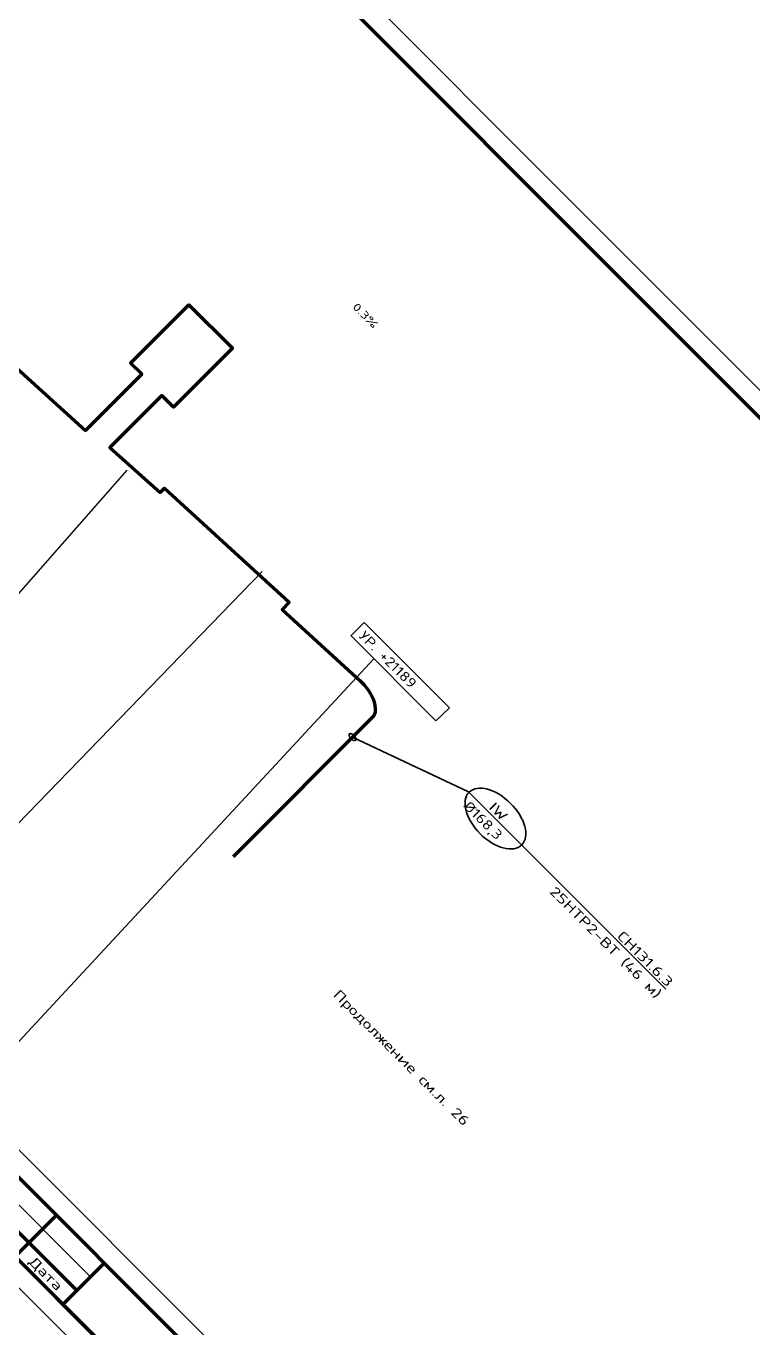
# Model space of a CAD drawing. Header units: millimetres. Extents: x -1501 to 8157, y -8271 to 1386.
# Drawn here: x 894.2 to 1001.7, y -1446.8 to -1254.2 of the extents above; entities that cross this region are included whole.
import ezdxf
from ezdxf import colors
from ezdxf.entities.mleader import LeaderData, LeaderLine
from ezdxf.enums import TextEntityAlignment as Align
from ezdxf.math import Vec2, Vec3

# ---------------------------------------------------------------- set-up
doc = ezdxf.new("R2010")
doc.units = ezdxf.units.MM
doc.header["$MEASUREMENT"] = 0
for name, color, linetype, lineweight in [('--TEXT--', 7, 'Continuous', 25), ('OFORMLENIE', 7, 'Continuous', 25), ('подложка', 253, 'Continuous', 13), ('СН', 1, 'Continuous', 50)]:
    doc.layers.add(name, color=color, linetype=linetype, lineweight=lineweight)
doc.layers.add('непечат', color=2, linetype='Continuous', plot=False)
doc.styles.add('GOST 2.304', font='CS_Gost2304.shx')
doc.styles.add('GOST_2.304', font='CS_Gost2304.shx', dxfattribs={"height": 2.5})
doc.styles.add('GOST_2.304_07', font='CS_Gost2304.shx', dxfattribs={"width": 0.7})
doc.styles.add('GOST_2.304_09', font='CS_Gost2304.shx', dxfattribs={"width": 0.9})
doc.styles.add('Style-CS_Gost2304', font='CS_Gost2304.shx')
doc.styles.add('TNR_30', font='times.ttf', dxfattribs={"height": 3})

# ---------------------------------------------------------------- blocks, each defined once
blk = doc.blocks.new('_DotSmall')
at = {"color": 0, "linetype": 'ByBlock', "const_width": 0.5}
blk.add_lwpolyline([(-0.0625, 0, 1), (0.0625, 0, 1)], format="xyb", close=True, dxfattribs=at)
blk = doc.blocks.new('*U21')
at = {"color": 0, "linetype": 'ByBlock', "lineweight": -2}
blk.add_lwpolyline([(420, 297), (0, 297), (0, 0), (420, 0)], close=True, dxfattribs=at)
at = {"color": 0, "linetype": 'ByBlock', "lineweight": 50}
blk.add_lwpolyline([(20, 292), (415, 292), (415, 5), (20, 5)], close=True, dxfattribs=at)
at = {"color": 0, "linetype": 'ByBlock', "lineweight": -2, "style": 'TNR_30'}
blk.add_attdef('ВЕРХНИЙ_НОМЕР_ЛИСТА', text='', height=3, dxfattribs=at).set_placement((410, 287), align=Align.MIDDLE_CENTER)
blk = doc.blocks.new('ST_2a_dyn')
at = {"color": 0, "linetype": 'ByBlock', "lineweight": 50, "extrusion": (0, 1, 0)}
for p, q in [((-185, 15), (0, 15)), ((-10, 8), (0, 8)), ((-185, 5), (-120, 5)), ((-185, 0), (0, 0))]:
    blk.add_line(p, q, dxfattribs=at)
at = {"color": 0, "linetype": 'ByBlock', "lineweight": 50, "extrusion": (1, 0, 0)}
for p, q in [((-185, 0), (-185, 15)), ((-178, 15), (-178, 0)), ((-168, 15), (-168, 0)), ((-145, 15), (-145, 0)), ((-130, 15), (-130, 0)), ((-120, 0), (-120, 15)), ((-10, 0), (-10, 15))]:
    blk.add_line(p, q, dxfattribs=at)
at = {"color": 0, "linetype": 'ByBlock', "lineweight": 50}
blk.add_line((0, 15), (0, 0), dxfattribs=at)
at = {"color": 0, "linetype": 'ByBlock', "lineweight": -2, "extrusion": (0, 1, 0)}
blk.add_line((-185, 10), (-120, 10), dxfattribs=at)
at = {"color": 0, "linetype": 'ByBlock', "lineweight": -2, "style": 'GOST_2.304'}
for s, p in [('Лист', (-5, 11.5)), ('Лист', (-173, 2.5)), ('Подп.', (-137.5, 2.5)), ('Дата', (-125, 2.5))]:
    blk.add_text(s, height=2.5, dxfattribs=at).set_placement(p, align=Align.MIDDLE_CENTER)
at = {"color": 0, "linetype": 'ByBlock', "lineweight": -2, "width": 0.9}
for s, style, p in [('Изм.', 'GOST_2.304', (-181.5, 2.5)), ('№ докум.', 'GOST_2.304_09', (-156.5, 2.5))]:
    blk.add_text(s, height=2.5, dxfattribs=dict(at, style=style)).set_placement(p, align=Align.MIDDLE_CENTER)
at = {"color": 0, "linetype": 'ByBlock', "lineweight": -2}
for tag, height, style, flags, p in [('ИЗМ_2', 2.5, 'GOST_2.304', 12, (-181.5, 12.5)), ('ЛИСТ_2', 2.5, 'GOST_2.304', 12, (-173, 12.5)), ('N_ДОК_2', 2.5, 'GOST_2.304_09', 12, (-156.5, 12.5)), ('ШИФР', 5, 'GOST_2.304', 4, (-65, 7.5)), ('ИЗМ_1', 2.5, 'GOST_2.304', 12, (-181.5, 7.5)), ('ЛИСТ_1', 2.5, 'GOST_2.304', 12, (-173, 7.5)), ('N_ДОК_1', 2.5, 'GOST_2.304_09', 12, (-156.5, 7.5)), ('LIST', 3.5, 'GOST_2.304', 4, (-5, 4))]:
    blk.add_attdef(tag, text='', height=height, dxfattribs=dict(at, style=style, flags=flags)).set_placement(p, align=Align.MIDDLE_CENTER)
at = {"color": 0, "linetype": 'ByBlock', "lineweight": -2, "style": 'GOST_2.304_07', "width": 0.7, "flags": 12}
for tag, p in [('ДАТА_2', (-125, 12.5)), ('ДАТА_1', (-125, 7.5))]:
    blk.add_attdef(tag, text='', height=2.5, dxfattribs=at).set_placement(p, align=Align.MIDDLE_CENTER)

msp = doc.modelspace()

# ---------------------------------------------------------------- linework, layer by layer
at = {"layer": '--TEXT--', "extrusion": (-0.57735, -0.57735, 0.57735)}
msp.add_circle((1651.15, -499.48), 5.51, dxfattribs=at)
at = {"layer": 'OFORMLENIE', "extrusion": (-0.57735, -0.57735, 0.57735)}
msp.add_line((861.83, -1389.21, -527.38), (992.68, -1520.07, -527.38), dxfattribs=at)
at = {"layer": 'непечат', "color": 3, "extrusion": (-0.57735, -0.57735, 0.57735)}
msp.add_lwpolyline([(-1387.86, 992.34), (10962.33, 992.34), (10962.33, -1271.92), (-1387.86, -1271.92)], close=True, dxfattribs=at)
at = {"layer": 'подложка', "color": 252, "extrusion": (-0.57735, -0.57735, 0.57735)}
for p, q in [((852.68, -1384.13, -340.83), (909.12, -1319.93, -410.81)), ((942.24, -1344.41, -402.17), (944.22, -1342.46, -398.24)), ((944.22, -1342.46, -398.24), (956.82, -1355.06, -398.24)), ((954.82, -1356.99, -402.17), (942.22, -1344.39, -402.17)), ((876, -1422.84, -337.96), (945.65, -1347.82, -402.17)), ((956.82, -1355.06, -398.24), (954.82, -1356.99, -402.17))]:
    msp.add_line(p, q, dxfattribs=at)
at = {"layer": 'подложка', "color": 252}
msp.add_line((929.11, -1334.92, -405.81), (862, -1404.14, -338.65), dxfattribs=at)
at = {"layer": 'СН', "extrusion": (-0.57735, -0.57735, 0.57735)}
msp.add_lwpolyline([(1503.87, -508.26), (1516.91, -507.29), (1516.91, -504.88), (1545.28, -502.39), (1545.28, -505.43), (1567.67, -503.47), (1567.67, -483.07), (1565.32, -483.07), (1565.32, -461.91), (1574.43, -461.91), (1574.43, -483.25), (1571.98, -483.25), (1571.98, -502.13), (1581.94, -501.15), (1581.94, -499.57), (1606.94, -497.68), (1606.94, -500.24), (1622.52, -498.99, -0.377914), (1627.69, -502.87), (1627.69, -553.95)], format="xyb", dxfattribs=at)

# ---------------------------------------------------------------- block references
at = {"layer": 'OFORMLENIE', "extrusion": (-0.57735, -0.57735, 0.57735)}
msp.add_blockref('*U21', (1361.73, -670.91), dxfattribs=at)
ref = msp.add_blockref('ST_2a_dyn', (1776.73, -665.91), dxfattribs=at)
ref.add_attrib('LIST', '23', dxfattribs={"layer": '0', "color": 0, "linetype": 'ByBlock', "lineweight": -2, "extrusion": (-0.57735, -0.57735, 0.57735), "height": 3.5, "style": 'GOST_2.304'}).set_placement((1771.73, -661.91), align=Align.MIDDLE_CENTER)
ref.add_attrib('ШИФР', '01.16.01.08.155.362632.20.006СБ', dxfattribs={"layer": '0', "color": 0, "linetype": 'ByBlock', "lineweight": -2, "extrusion": (-0.57735, -0.57735, 0.57735), "height": 5, "style": 'GOST_2.304'}).set_placement((1711.73, -658.41), align=Align.MIDDLE_CENTER)

# ---------------------------------------------------------------- texts
at = {"layer": '--TEXT--', "extrusion": (-0.57735, -0.57735, 0.57735), "style": 'GOST 2.304', "width": 0.9}
msp.add_text('%%C168,3', height=2.5, rotation=360, dxfattribs=at).set_placement((1646.53, -503.29))
at = {"layer": '--TEXT--', "extrusion": (-0.57735, -0.57735, 0.57735), "style": 'GOST 2.304'}
msp.add_text('IW', height=2.5, rotation=360, dxfattribs=at).set_placement((1649.29, -498.91))
at = {"layer": '--TEXT--', "extrusion": (-0.57735, -0.57735, 0.57735), "insert": (940.52, -1396.61, -456.09), "char_height": 2.5, "width": 44.9268, "attachment_point": 1, "text_direction": (0.707107, -0.707107, 0), "style": 'GOST 2.304'}
msp.add_mtext('Продолжение см.л. 26', dxfattribs=at)
at = {"layer": 'подложка', "color": 252, "extrusion": (-0.57735, -0.57735, 0.57735), "style": 'GOST_2.304'}
msp.add_text('0.3%%%', height=2, dxfattribs=at).set_placement((1582.67, -492.56, -42.18))
at = {"layer": 'подложка', "color": 252, "extrusion": (-0.57735, -0.57735, 0.57735), "style": 'Style-CS_Gost2304', "width": 0.875}
msp.add_text('УР. +21189', height=2.5, rotation=360, dxfattribs=at).set_placement((1617.8, -491.4))

# ---------------------------------------------------------------- leaders
at = {"layer": '--TEXT--'}
ml = msp.add_multileader_mtext('Standard', dxfattribs=at)
ml.set_content('СН131.6.3\\P25НТР2-ВТ (46 м)', color=7, style='GOST 2.304')
ml.set_leader_properties()
ml.set_arrow_properties(name='DOTSMALL')
ml.build(insert=Vec2(0, 0))
ml.multileader.update_dxf_attribs({"text_left_attachment_type": 6, "text_right_attachment_type": 6, "dogleg_length": 11.2, "arrow_head_size": 2.5})
ctx = ml.context
ctx.base_point, ctx.char_height, ctx.arrow_head_size, ctx.plane_origin, ctx.plane_x_axis, ctx.plane_y_axis = Vec3(967.55, -1375.4, -407.85), 2.5, 2.5, Vec3(1085.94, -1436.06, -350.12), Vec3(0.707107, -0.707107, 0), Vec3(0.408248, 0.408248, 0.816497)
ctx.left_attachment, ctx.right_attachment, ctx.text_align_type = 6, 6, 2
notes = []
notes.append((ctx, [(1, (1, 1, 0), (959.63, -1367.48, -407.85), (0.707107, -0.707107, 0), 11.2, [(0, [(942.49, -1359.4, -416.91)], 0, [])])]))
ctx.mtext.insert, ctx.mtext.text_direction, ctx.mtext.defined_height, ctx.mtext.alignment, ctx.mtext.flow_direction, ctx.mtext.extrusion = Vec3(990.07, -1395.47, -405.4), Vec3(0.707107, -0.707107, 0), 0.0309, 3, 5, Vec3(-0.57735, -0.57735, 0.57735)
for ctx, leaders in notes:
    for number, flags, end, landing, length, lines in leaders:
        leader = LeaderData()
        leader.index, (leader.has_last_leader_line, leader.has_dogleg_vector, leader.attachment_direction) = number, flags
        leader.last_leader_point, leader.dogleg_vector, leader.dogleg_length = Vec3(end), Vec3(landing), length
        for number, points, colour, breaks in lines:
            line = LeaderLine()
            line.index, line.vertices, line.color, line.breaks = number, Vec3.list(points), colors.encode_raw_color(colour), breaks
            leader.lines.append(line)
        ctx.leaders.append(leader)

doc.saveas('drawing.dxf')
